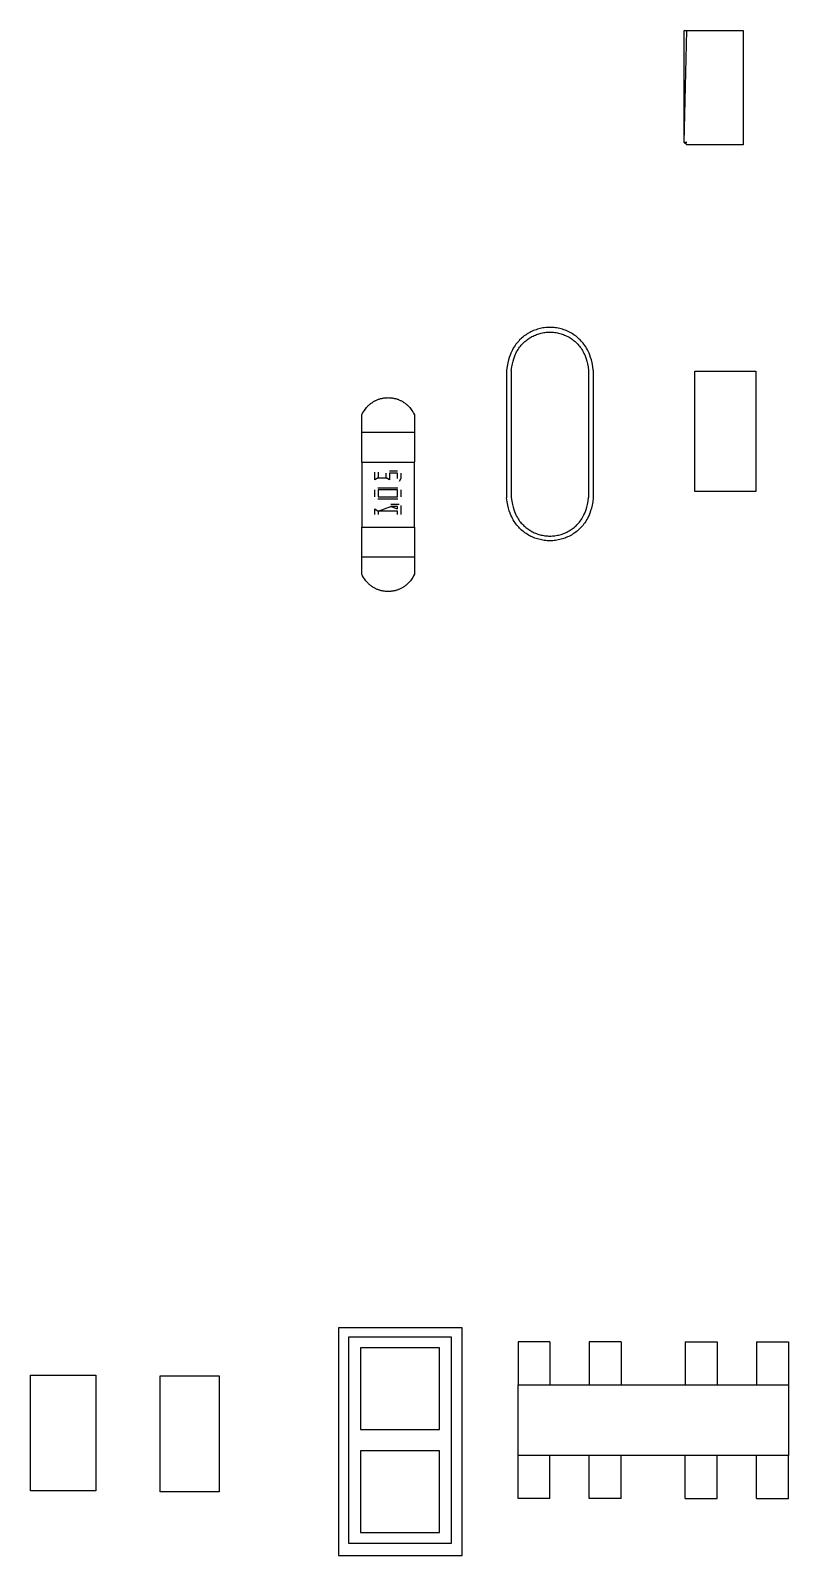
# Model space of a CAD drawing. Header units: inches. Extents: x 0 to 16.6, y 0 to 10.6.
# Drawn here: x 3.913 to 4.587, y 6.419 to 7.776 of the extents above; entities that cross this region are included whole.
import ezdxf

# ---------------------------------------------------------------- set-up
doc = ezdxf.new("R2010")
doc.units = ezdxf.units.IN
doc.header["$LTSCALE"] = 0.5
doc.header["$MEASUREMENT"] = 0
doc.layers.add('Edges', color=7, linetype='Continuous')

# ---------------------------------------------------------------- blocks, each defined once
blk = doc.blocks.new('Arduino Uno pl')
at = {"layer": 'Edges'}
for p, q in [((-1.286, 19.385), (-1.286, 20.885)), ((-1.286, 20.885), (-1.249, 20.885)), ((-1.286, 19.385), (-1.249, 20.885)), ((-1.249, 20.885), (-0.496, 20.885)), ((-0.496, 20.885), (-0.496, 19.35)), ((-1.249, 19.385), (-1.286, 19.385)), ((-1.249, 19.35), (-1.286, 19.385)), ((-0.496, 19.35), (-1.249, 19.35)), ((-3.667, 16.328), (-3.667, 14.615)), ((-3.604, 16.324), (-3.604, 14.619)), ((-2.568, 16.324), (-2.568, 14.619)), ((-2.505, 16.328), (-2.505, 14.615)), ((-1.141, 14.7), (-1.141, 16.315)), ((-1.141, 16.315), (-0.324, 16.315)), ((-0.324, 16.315), (-0.324, 14.7)), ((-5.611, 15.494), (-5.611, 15.728)), ((-4.901, 15.728), (-4.901, 15.494)), ((-4.901, 15.494), (-5.611, 15.494)), ((-5.611, 15.096), (-5.611, 15.494)), ((-4.901, 15.494), (-4.901, 15.096)), ((-5.611, 15.096), (-5.611, 14.225)), ((-5.611, 15.096), (-4.901, 15.096)), ((-5.435, 14.856), (-5.435, 14.962)), ((-5.391, 14.962), (-5.391, 14.886)), ((-5.282, 14.886), (-5.282, 14.947)), ((-5.238, 14.977), (-5.13, 14.977)), ((-5.13, 14.947), (-5.238, 14.947)), ((-5.238, 14.947), (-5.238, 14.856)), ((-5.13, 14.877), (-5.13, 14.947)), ((-5.085, 14.947), (-5.085, 14.877)), ((-4.901, 14.225), (-4.901, 15.096)), ((-5.391, 14.886), (-5.435, 14.856)), ((-5.393, 14.752), (-5.128, 14.752)), ((-5.391, 14.886), (-5.282, 14.886)), ((-5.238, 14.856), (-5.282, 14.886)), ((-5.085, 14.877), (-5.106, 14.835)), ((-5.435, 14.629), (-5.435, 14.723)), ((-5.128, 14.6), (-5.393, 14.6)), ((-5.13, 14.722), (-5.391, 14.722)), ((-5.391, 14.722), (-5.391, 14.63)), ((-5.391, 14.63), (-5.13, 14.63)), ((-5.222, 14.53), (-5.108, 14.53)), ((-5.13, 14.63), (-5.13, 14.722)), ((-5.085, 14.723), (-5.085, 14.629)), ((-0.324, 14.7), (-1.141, 14.7)), ((-5.435, 14.394), (-5.435, 14.47)), ((-5.435, 14.47), (-5.391, 14.439)), ((-5.391, 14.439), (-5.222, 14.5)), ((-5.13, 14.439), (-5.391, 14.439)), ((-5.391, 14.439), (-5.391, 14.394)), ((-5.13, 14.5), (-5.222, 14.5)), ((-5.222, 14.5), (-5.13, 14.47)), ((-5.13, 14.47), (-5.13, 14.5)), ((-5.13, 14.393), (-5.13, 14.439)), ((-5.085, 14.515), (-5.085, 14.393)), ((-5.611, 13.826), (-5.611, 14.225)), ((-5.611, 14.225), (-4.901, 14.225)), ((-4.901, 14.225), (-4.901, 13.826)), ((-5.611, 13.826), (-4.901, 13.826)), ((-5.611, 13.592), (-5.611, 13.826)), ((-4.901, 13.826), (-4.901, 13.592)), ((-5.924, 3.482), (-5.924, 0.43)), ((-4.263, 3.482), (-5.924, 3.482)), ((-4.263, 0.43), (-4.263, 3.482)), ((-5.786, 3.357), (-5.786, 0.594)), ((-4.405, 3.357), (-5.786, 3.357)), ((-4.405, 0.594), (-4.405, 3.357)), ((-3.085, 3.295), (-3.514, 3.295)), ((-3.514, 3.295), (-3.514, 2.721)), ((-3.085, 3.295), (-3.085, 2.721)), ((-2.558, 3.295), (-2.558, 2.721)), ((-2.129, 3.295), (-2.558, 3.295)), ((-2.129, 3.295), (-2.129, 2.721)), ((-1.271, 3.295), (-1.271, 2.721)), ((-1.271, 3.295), (-0.842, 3.295)), ((-0.842, 3.295), (-0.842, 2.721)), ((-0.314, 3.295), (-0.314, 2.721)), ((-0.314, 3.295), (0.115, 3.295)), ((0.115, 3.295), (0.115, 2.721)), ((-4.566, 3.214), (-5.625, 3.214)), ((-5.625, 3.214), (-5.625, 2.118)), ((-4.566, 2.118), (-4.566, 3.214)), ((-10.053, 1.296), (-10.053, 2.849)), ((-10.053, 2.849), (-9.178, 2.849)), ((-9.178, 2.849), (-9.178, 1.296)), ((-8.316, 2.84), (-7.521, 2.84)), ((-8.316, 1.285), (-8.316, 2.84)), ((-7.521, 2.84), (-7.521, 1.285)), ((-3.514, 2.721), (-3.085, 2.721)), ((-3.514, 1.77), (-3.514, 2.721)), ((-3.085, 2.721), (-2.558, 2.721)), ((-2.558, 2.721), (-2.129, 2.721)), ((-2.129, 2.721), (-1.271, 2.721)), ((-1.271, 2.721), (-0.842, 2.721)), ((-0.842, 2.721), (-0.314, 2.721)), ((-0.314, 2.721), (0.115, 2.721)), ((0.115, 2.721), (0.115, 1.77)), ((-5.625, 2.118), (-4.566, 2.118)), ((-5.625, 1.832), (-5.625, 0.737)), ((-4.566, 1.832), (-5.625, 1.832)), ((-4.566, 0.737), (-4.566, 1.832)), ((-3.514, 1.196), (-3.514, 1.77)), ((-3.085, 1.77), (-3.514, 1.77)), ((-3.085, 1.196), (-3.085, 1.77)), ((-2.558, 1.77), (-3.085, 1.77)), ((-2.558, 1.196), (-2.558, 1.77)), ((-2.129, 1.77), (-2.558, 1.77)), ((-2.129, 1.196), (-2.129, 1.77)), ((-1.271, 1.77), (-2.129, 1.77)), ((-1.271, 1.196), (-1.271, 1.77)), ((-0.842, 1.77), (-1.271, 1.77)), ((-0.842, 1.196), (-0.842, 1.77)), ((-0.314, 1.77), (-0.842, 1.77)), ((-0.314, 1.196), (-0.314, 1.77)), ((0.115, 1.77), (-0.314, 1.77)), ((0.115, 1.196), (0.115, 1.77)), ((-9.178, 1.296), (-10.053, 1.296)), ((-7.521, 1.285), (-8.316, 1.285)), ((-3.085, 1.196), (-3.514, 1.196)), ((-2.129, 1.196), (-2.558, 1.196)), ((-1.271, 1.196), (-0.842, 1.196)), ((-0.314, 1.196), (0.115, 1.196)), ((-5.625, 0.737), (-4.566, 0.737)), ((-5.924, 0.43), (-4.263, 0.43)), ((-5.786, 0.594), (-4.405, 0.594))]:
    blk.add_line(p, q, dxfattribs=at)
for points in [[(-2.505, 16.328), (-2.512, 16.38), (-2.521, 16.426), (-2.53, 16.466), (-2.54, 16.501), (-2.55, 16.532), (-2.561, 16.558), (-2.572, 16.582), (-2.583, 16.603), (-2.595, 16.623), (-2.606, 16.642), (-2.618, 16.66), (-2.629, 16.676), (-2.641, 16.692), (-2.654, 16.706), (-2.666, 16.72), (-2.679, 16.734), (-2.693, 16.747), (-2.707, 16.76), (-2.721, 16.772), (-2.736, 16.784), (-2.751, 16.795), (-2.767, 16.805), (-2.782, 16.816), (-2.798, 16.825), (-2.815, 16.834), (-2.832, 16.843), (-2.849, 16.851), (-2.866, 16.859), (-2.883, 16.866), (-2.901, 16.872), (-2.919, 16.878), (-2.937, 16.883), (-2.955, 16.887), (-2.974, 16.891), (-2.992, 16.895), (-3.011, 16.897), (-3.029, 16.9), (-3.048, 16.901), (-3.067, 16.902), (-3.086, 16.902), (-3.105, 16.902), (-3.123, 16.901), (-3.142, 16.9), (-3.161, 16.897), (-3.179, 16.895), (-3.198, 16.891), (-3.216, 16.887), (-3.235, 16.883), (-3.253, 16.878), (-3.271, 16.872), (-3.288, 16.866), (-3.306, 16.859), (-3.323, 16.851), (-3.34, 16.843), (-3.357, 16.834), (-3.373, 16.825), (-3.389, 16.816), (-3.405, 16.805), (-3.421, 16.795), (-3.436, 16.784), (-3.45, 16.772), (-3.465, 16.76), (-3.479, 16.747), (-3.492, 16.734), (-3.505, 16.72), (-3.518, 16.706), (-3.53, 16.692), (-3.542, 16.676), (-3.554, 16.66), (-3.566, 16.642), (-3.577, 16.623), (-3.588, 16.603), (-3.599, 16.582), (-3.61, 16.558), (-3.621, 16.532), (-3.631, 16.501), (-3.641, 16.466), (-3.651, 16.426), (-3.659, 16.38), (-3.667, 16.328)], [(-3.604, 16.324), (-3.596, 16.372), (-3.589, 16.414), (-3.58, 16.45), (-3.571, 16.482), (-3.562, 16.509), (-3.553, 16.533), (-3.543, 16.554), (-3.533, 16.573), (-3.523, 16.591), (-3.513, 16.607), (-3.502, 16.623), (-3.492, 16.638), (-3.481, 16.652), (-3.47, 16.665), (-3.459, 16.677), (-3.447, 16.689), (-3.435, 16.701), (-3.423, 16.712), (-3.41, 16.723), (-3.397, 16.733), (-3.384, 16.743), (-3.37, 16.753), (-3.356, 16.762), (-3.341, 16.771), (-3.327, 16.779), (-3.312, 16.786), (-3.297, 16.793), (-3.281, 16.8), (-3.266, 16.806), (-3.25, 16.812), (-3.234, 16.817), (-3.218, 16.822), (-3.202, 16.826), (-3.186, 16.829), (-3.169, 16.832), (-3.153, 16.835), (-3.136, 16.837), (-3.119, 16.838), (-3.103, 16.839), (-3.086, 16.839), (-3.069, 16.839), (-3.052, 16.838), (-3.036, 16.837), (-3.019, 16.835), (-3.003, 16.832), (-2.986, 16.829), (-2.97, 16.826), (-2.953, 16.822), (-2.937, 16.817), (-2.921, 16.812), (-2.906, 16.806), (-2.89, 16.8), (-2.875, 16.793), (-2.86, 16.786), (-2.845, 16.779), (-2.83, 16.771), (-2.816, 16.762), (-2.802, 16.753), (-2.788, 16.743), (-2.775, 16.733), (-2.761, 16.723), (-2.749, 16.712), (-2.736, 16.701), (-2.724, 16.689), (-2.713, 16.677), (-2.701, 16.665), (-2.69, 16.652), (-2.68, 16.638), (-2.669, 16.623), (-2.659, 16.607), (-2.649, 16.591), (-2.639, 16.573), (-2.629, 16.554), (-2.619, 16.533), (-2.609, 16.509), (-2.6, 16.482), (-2.591, 16.45), (-2.583, 16.414), (-2.575, 16.372), (-2.568, 16.324)], [(-5.611, 15.728), (-5.599, 15.751), (-5.587, 15.771), (-5.575, 15.788), (-5.565, 15.803), (-5.556, 15.816), (-5.547, 15.827), (-5.538, 15.837), (-5.53, 15.845), (-5.522, 15.853), (-5.514, 15.861), (-5.506, 15.868), (-5.498, 15.874), (-5.491, 15.881), (-5.483, 15.886), (-5.475, 15.892), (-5.468, 15.897), (-5.46, 15.902), (-5.452, 15.907), (-5.444, 15.912), (-5.436, 15.916), (-5.427, 15.92), (-5.419, 15.924), (-5.41, 15.928), (-5.402, 15.932), (-5.393, 15.935), (-5.384, 15.939), (-5.376, 15.942), (-5.367, 15.944), (-5.358, 15.947), (-5.349, 15.949), (-5.34, 15.951), (-5.33, 15.953), (-5.321, 15.955), (-5.312, 15.956), (-5.303, 15.958), (-5.293, 15.959), (-5.284, 15.96), (-5.275, 15.96), (-5.266, 15.96), (-5.256, 15.961), (-5.247, 15.96), (-5.238, 15.96), (-5.228, 15.96), (-5.219, 15.959), (-5.21, 15.958), (-5.2, 15.956), (-5.191, 15.955), (-5.182, 15.953), (-5.173, 15.951), (-5.164, 15.949), (-5.155, 15.947), (-5.146, 15.944), (-5.137, 15.942), (-5.128, 15.939), (-5.119, 15.935), (-5.111, 15.932), (-5.102, 15.928), (-5.093, 15.924), (-5.085, 15.92), (-5.077, 15.916), (-5.069, 15.912), (-5.06, 15.907), (-5.053, 15.902), (-5.045, 15.897), (-5.037, 15.892), (-5.029, 15.886), (-5.022, 15.881), (-5.014, 15.874), (-5.006, 15.868), (-4.999, 15.861), (-4.991, 15.853), (-4.983, 15.845), (-4.974, 15.837), (-4.966, 15.827), (-4.957, 15.816), (-4.947, 15.803), (-4.937, 15.788), (-4.926, 15.771), (-4.914, 15.751), (-4.901, 15.728)], [(-2.505, 14.615), (-2.512, 14.562), (-2.521, 14.516), (-2.53, 14.476), (-2.54, 14.442), (-2.55, 14.411), (-2.561, 14.385), (-2.572, 14.361), (-2.583, 14.34), (-2.595, 14.32), (-2.606, 14.301), (-2.618, 14.283), (-2.629, 14.267), (-2.641, 14.251), (-2.654, 14.236), (-2.666, 14.222), (-2.679, 14.209), (-2.693, 14.196), (-2.707, 14.183), (-2.721, 14.171), (-2.736, 14.159), (-2.751, 14.148), (-2.767, 14.137), (-2.782, 14.127), (-2.798, 14.118), (-2.815, 14.108), (-2.832, 14.1), (-2.849, 14.092), (-2.866, 14.084), (-2.883, 14.077), (-2.901, 14.071), (-2.919, 14.065), (-2.937, 14.06), (-2.955, 14.056), (-2.974, 14.052), (-2.992, 14.048), (-3.011, 14.045), (-3.029, 14.043), (-3.048, 14.042), (-3.067, 14.041), (-3.086, 14.041), (-3.105, 14.041), (-3.123, 14.042), (-3.142, 14.043), (-3.161, 14.045), (-3.179, 14.048), (-3.198, 14.052), (-3.216, 14.056), (-3.235, 14.06), (-3.253, 14.065), (-3.271, 14.071), (-3.288, 14.077), (-3.306, 14.084), (-3.323, 14.092), (-3.34, 14.1), (-3.357, 14.108), (-3.373, 14.118), (-3.389, 14.127), (-3.405, 14.137), (-3.421, 14.148), (-3.436, 14.159), (-3.45, 14.171), (-3.465, 14.183), (-3.479, 14.196), (-3.492, 14.209), (-3.505, 14.222), (-3.518, 14.236), (-3.53, 14.251), (-3.542, 14.267), (-3.554, 14.283), (-3.566, 14.301), (-3.577, 14.32), (-3.588, 14.34), (-3.599, 14.361), (-3.61, 14.385), (-3.621, 14.411), (-3.631, 14.442), (-3.641, 14.476), (-3.651, 14.516), (-3.659, 14.562), (-3.667, 14.615)], [(-3.604, 14.619), (-3.596, 14.571), (-3.589, 14.529), (-3.58, 14.493), (-3.571, 14.461), (-3.562, 14.434), (-3.553, 14.41), (-3.543, 14.389), (-3.533, 14.37), (-3.523, 14.352), (-3.513, 14.336), (-3.502, 14.32), (-3.492, 14.305), (-3.481, 14.291), (-3.47, 14.278), (-3.459, 14.266), (-3.447, 14.254), (-3.435, 14.242), (-3.423, 14.231), (-3.41, 14.22), (-3.397, 14.21), (-3.384, 14.2), (-3.37, 14.19), (-3.356, 14.181), (-3.341, 14.172), (-3.327, 14.164), (-3.312, 14.157), (-3.297, 14.149), (-3.281, 14.143), (-3.266, 14.137), (-3.25, 14.131), (-3.234, 14.126), (-3.218, 14.121), (-3.202, 14.117), (-3.186, 14.114), (-3.169, 14.111), (-3.153, 14.108), (-3.136, 14.106), (-3.119, 14.105), (-3.103, 14.104), (-3.086, 14.104), (-3.069, 14.104), (-3.052, 14.105), (-3.036, 14.106), (-3.019, 14.108), (-3.003, 14.111), (-2.986, 14.114), (-2.97, 14.117), (-2.953, 14.121), (-2.937, 14.126), (-2.921, 14.131), (-2.906, 14.137), (-2.89, 14.143), (-2.875, 14.149), (-2.86, 14.157), (-2.845, 14.164), (-2.83, 14.172), (-2.816, 14.181), (-2.802, 14.19), (-2.788, 14.2), (-2.775, 14.21), (-2.761, 14.22), (-2.749, 14.231), (-2.736, 14.242), (-2.724, 14.254), (-2.713, 14.266), (-2.701, 14.278), (-2.69, 14.291), (-2.68, 14.305), (-2.669, 14.32), (-2.659, 14.336), (-2.649, 14.352), (-2.639, 14.37), (-2.629, 14.389), (-2.619, 14.41), (-2.609, 14.434), (-2.6, 14.461), (-2.591, 14.493), (-2.583, 14.529), (-2.575, 14.571), (-2.568, 14.619)], [(-4.901, 13.592), (-4.914, 13.569), (-4.926, 13.549), (-4.937, 13.532), (-4.947, 13.517), (-4.957, 13.504), (-4.966, 13.493), (-4.974, 13.484), (-4.983, 13.475), (-4.991, 13.467), (-4.999, 13.459), (-5.006, 13.452), (-5.014, 13.446), (-5.022, 13.44), (-5.029, 13.434), (-5.037, 13.428), (-5.045, 13.423), (-5.053, 13.418), (-5.06, 13.413), (-5.069, 13.409), (-5.077, 13.404), (-5.085, 13.4), (-5.093, 13.396), (-5.102, 13.392), (-5.111, 13.388), (-5.119, 13.385), (-5.128, 13.382), (-5.137, 13.379), (-5.146, 13.376), (-5.155, 13.373), (-5.164, 13.371), (-5.173, 13.369), (-5.182, 13.367), (-5.191, 13.365), (-5.2, 13.364), (-5.21, 13.363), (-5.219, 13.362), (-5.228, 13.361), (-5.238, 13.36), (-5.247, 13.36), (-5.256, 13.36), (-5.266, 13.36), (-5.275, 13.36), (-5.284, 13.361), (-5.293, 13.362), (-5.303, 13.363), (-5.312, 13.364), (-5.321, 13.365), (-5.33, 13.367), (-5.34, 13.369), (-5.349, 13.371), (-5.358, 13.373), (-5.367, 13.376), (-5.376, 13.379), (-5.384, 13.382), (-5.393, 13.385), (-5.402, 13.388), (-5.41, 13.392), (-5.419, 13.396), (-5.427, 13.4), (-5.436, 13.404), (-5.444, 13.409), (-5.452, 13.413), (-5.46, 13.418), (-5.468, 13.423), (-5.475, 13.428), (-5.483, 13.434), (-5.491, 13.44), (-5.498, 13.446), (-5.506, 13.452), (-5.514, 13.459), (-5.522, 13.467), (-5.53, 13.475), (-5.538, 13.484), (-5.547, 13.493), (-5.556, 13.504), (-5.565, 13.517), (-5.575, 13.532), (-5.587, 13.549), (-5.599, 13.569), (-5.611, 13.592)]]:
    blk.add_lwpolyline(points, dxfattribs=at)

msp = doc.modelspace()

# ---------------------------------------------------------------- block references
at = {"xscale": 0.0663341395878071, "yscale": 0.0663341395878071, "zscale": 0.0663341395878071, "rotation": 360}
msp.add_blockref('Arduino Uno pl', (4.5796, 6.3903), dxfattribs=at)

doc.saveas('drawing.dxf')
